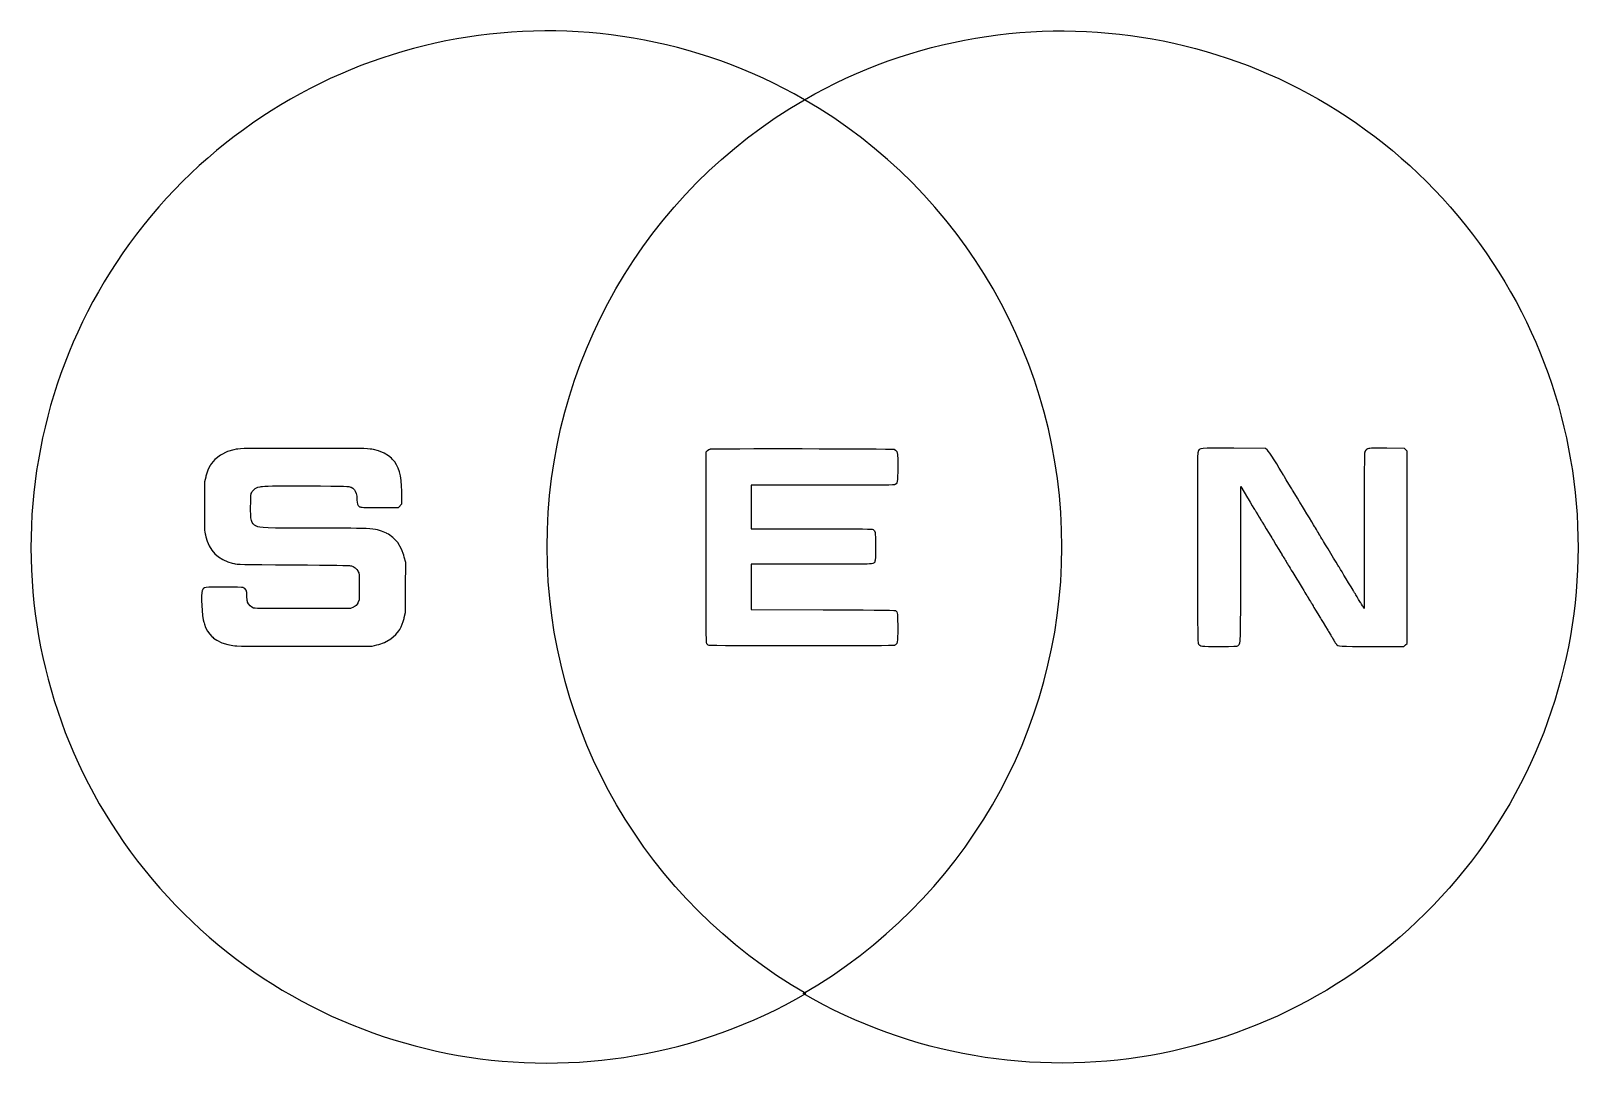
# Model space of a CAD drawing. Extents: x 0 to 31.2, y 60 to 80.8.
import ezdxf

# ---------------------------------------------------------------- set-up
doc = ezdxf.new("R2010")
doc.units = 0
doc.header["$MEASUREMENT"] = 0

msp = doc.modelspace()

# ---------------------------------------------------------------- linework, layer by layer
at = {"linetype": 'Continuous'}
for points in [[(15.63712, 79.45244, 1.73205219), (15.665, 61.42226, -0.57734981)], [(15.63712, 79.45244, -1.73205219), (15.60923, 61.42226, 0.57734981)]]:
    msp.add_lwpolyline(points, format="xyb", close=True, dxfattribs=at)
at = {"color": 7}
for points in [[(7.05072, 68.46371), (7.16357, 68.50532), (7.29275, 68.57574), (7.39697, 68.66331), (7.45796, 68.73861), (7.47353, 68.76633), (7.48112, 68.77989), (7.50293, 68.82107), (7.52453, 68.86985), (7.54383, 68.92703), (7.56087, 68.98693), (7.56625, 69.00694), (7.59332, 69.1059), (7.59332, 69.61111), (7.59435, 70.1163), (7.56625, 70.2236), (7.55556, 70.2655), (7.51064, 70.3876), (7.43485, 70.5201), (7.33697, 70.624), (7.24744, 70.686), (7.21522, 70.7017), (7.20546, 70.7064), (7.17611, 70.7205), (7.13986, 70.7369), (7.10449, 70.7511), (7.06787, 70.7633), (7.028, 70.7737), (6.98281, 70.7824), (6.93018, 70.7896), (6.86817, 70.7953), (6.79465, 70.7997), (6.70757, 70.8031), (6.60493, 70.8056), (6.48465, 70.8072), (6.34467, 70.8083), (6.18294, 70.8088), (5.9974, 70.809), (5.83886, 70.809), (5.78603, 70.809), (5.69922, 70.809), (5.43881, 70.8092), (5.16949, 70.8102), (4.96724, 70.8121), (4.82101, 70.8156), (4.72, 70.8209), (4.65321, 70.8284), (4.60975, 70.8385), (4.58615, 70.8479), (4.57872, 70.8517), (4.57004, 70.8561), (4.54531, 70.8717), (4.51882, 70.8956), (4.49858, 70.9261), (4.48394, 70.9656), (4.47412, 71.0167), (4.46853, 71.082), (4.46647, 71.1641), (4.46685, 71.24), (4.46729, 71.2653), (4.46772, 71.2966), (4.46972, 71.3905), (4.47364, 71.4639), (4.4809, 71.5054), (4.48964, 71.5279), (4.49333, 71.535), (4.49957, 71.5467), (4.52311, 71.5789), (4.56076, 71.6106), (4.61051, 71.6329), (4.65994, 71.6457), (4.67665, 71.6486), (4.68463, 71.65), (4.70882, 71.6528), (4.75424, 71.6561), (4.81814, 71.6586), (4.90593, 71.6604), (5.02285, 71.6614), (5.17421, 71.6618), (5.3654, 71.6617), (5.54258, 71.6613), (5.60167, 71.6611), (5.67008, 71.6609), (5.87554, 71.6601), (6.08274, 71.659), (6.23329, 71.6576), (6.33718, 71.6557), (6.4044, 71.6528), (6.44493, 71.6488), (6.46886, 71.6434), (6.48182, 71.6381), (6.48606, 71.6361), (6.49257, 71.633), (6.52599, 71.613), (6.55268, 71.5918), (6.55583, 71.5882), (6.56261, 71.581), (6.57807, 71.5544), (6.59554, 71.5074), (6.60693, 71.4516), (6.61106, 71.4064), (6.61106, 71.3913), (6.61106, 71.3772), (6.61372, 71.3348), (6.62244, 71.2932), (6.63824, 71.2636), (6.65539, 71.2473), (6.66206, 71.2434), (6.66471, 71.2419), (6.6735, 71.2382), (6.68978, 71.2341), (6.71414, 71.231), (6.74968, 71.2287), (6.79975, 71.2272), (6.86757, 71.2263), (6.95638, 71.2259), (7.04113, 71.2257), (7.06939, 71.2257), (7.44646, 71.2257), (7.51938, 71.2986), (7.51519, 71.5298), (7.51454, 71.5619), (7.51058, 71.6579), (7.50179, 71.7688), (7.48817, 71.8646), (7.46907, 71.948), (7.44385, 72.0211), (7.41178, 72.0864), (7.37224, 72.1462), (7.33713, 72.1893), (7.3246, 72.2028), (7.30729, 72.2215), (7.24843, 72.2708), (7.1575, 72.3247), (7.04725, 72.3669), (6.94694, 72.393), (6.91314, 72.3996), (6.90397, 72.4014), (6.87625, 72.4055), (6.82667, 72.4101), (6.75151, 72.4134), (6.63797, 72.4157), (6.47319, 72.4172), (6.24442, 72.418), (5.93869, 72.4183), (5.64214, 72.4184), (5.54335, 72.4184), (5.44422, 72.4184), (5.14703, 72.4183), (4.84093, 72.418), (4.61208, 72.4172), (4.4476, 72.4157), (4.33453, 72.4134), (4.25993, 72.4101), (4.21094, 72.4055), (4.1836, 72.4014), (4.17458, 72.3996), (4.13043, 72.3911), (4.00038, 72.3527), (3.85682, 72.2848), (3.743, 72.1955), (3.67535, 72.1142), (3.65793, 72.084), (3.64996, 72.0704), (3.62722, 72.0287), (3.60476, 71.9794), (3.58464, 71.9214), (3.56674, 71.8606), (3.56104, 71.8403), (3.53396, 71.7413), (3.53396, 71.2517), (3.53386, 71.2122), (3.53369, 71.0935), (3.53386, 70.9722), (3.53467, 70.8815), (3.5364, 70.8152), (3.53928, 70.7667), (3.54346, 70.7298), (3.54921, 70.6981), (3.55485, 70.6734), (3.55686, 70.6653), (3.56401, 70.6361), (3.59088, 70.5499), (3.63282, 70.4499), (3.68414, 70.3638), (3.74604, 70.2904), (3.81993, 70.2284), (3.90712, 70.1765), (4.0089, 70.1333), (4.0969, 70.1052), (4.12668, 70.0975), (4.13417, 70.0957), (4.1569, 70.0907), (4.1959, 70.0853), (4.25635, 70.0812), (4.35097, 70.0781), (4.4924, 70.0756), (4.69336, 70.0736), (4.96653, 70.0716), (5.23508, 70.07), (5.3246, 70.0694), (5.39686, 70.069), (5.61382, 70.0675), (5.85499, 70.0655), (6.0516, 70.0634), (6.20714, 70.0611), (6.32503, 70.0587), (6.40886, 70.056), (6.46203, 70.053), (6.48178, 70.0513), (6.48812, 70.0496), (6.50054, 70.0464), (6.53678, 70.0327), (6.57601, 70.0093), (6.60721, 69.97846), (6.62674, 69.94954), (6.63189, 69.93924), (6.63612, 69.93093), (6.64692, 69.90506), (6.65468, 69.86035), (6.6575, 69.77696), (6.65793, 69.66433), (6.65793, 69.62674), (6.65793, 69.36632), (6.62978, 69.30588), (6.62571, 69.29753), (6.61253, 69.27289), (6.59603, 69.25108), (6.57422, 69.2346), (6.54958, 69.22136), (6.54124, 69.21733), (6.48085, 69.18924), (5.52979, 69.18608), (5.4706, 69.18593), (5.29303, 69.1856), (5.09174, 69.18554), (4.92437, 69.18599), (4.78911, 69.1869), (4.68435, 69.18837), (4.60835, 69.19026), (4.55946, 69.19265), (4.54161, 69.19396), (4.53603, 69.19547), (4.52507, 69.19835), (4.49425, 69.21425), (4.45503, 69.24528), (4.42324, 69.28369), (4.40685, 69.31392), (4.40375, 69.32465), (4.40224, 69.33018), (4.39931, 69.34728), (4.39567, 69.37804), (4.39318, 69.41314), (4.39231, 69.43978), (4.39231, 69.44863), (4.39231, 69.46442), (4.38803, 69.51167), (4.37468, 69.55826), (4.3514, 69.59044), (4.32639, 69.60688), (4.31728, 69.61008), (4.31207, 69.61193), (4.28033, 69.61496), (4.20226, 69.61854), (4.08535, 69.62076), (3.97021, 69.62153), (3.93186, 69.62153), (3.89882, 69.62153), (3.79975, 69.62136), (3.69894, 69.62022), (3.62472, 69.61751), (3.57249, 69.61247), (3.53765, 69.60439), (3.51557, 69.59256), (3.50163, 69.57628), (3.49354, 69.56033), (3.49126, 69.55485), (3.48682, 69.54438), (3.48133, 69.50965), (3.4764, 69.43858), (3.47597, 69.34924), (3.47965, 69.24929), (3.48693, 69.14649), (3.4975, 69.0485), (3.51085, 68.96294), (3.52154, 68.91357), (3.52664, 68.89757), (3.5339, 68.875), (3.55968, 68.80832), (3.59733, 68.73481), (3.64339, 68.67111), (3.68625, 68.62522), (3.70167, 68.61111), (3.72092, 68.59326), (3.78618, 68.54775), (3.88911, 68.49696), (4.00922, 68.45925), (4.11111, 68.43918), (4.1454, 68.43506), (4.15582, 68.43375), (4.1881, 68.43321), (4.28114, 68.43158), (4.41868, 68.43024), (4.59483, 68.4291), (4.80388, 68.42828), (5.03982, 68.42779), (5.29693, 68.42763), (5.50125, 68.42774), (5.56939, 68.42779), (6.91835, 68.42985), (7.0121, 68.45383)], [(13.7149, 68.44185), (13.6952, 68.45231), (13.6764, 68.46892), (13.6736, 68.47254), (13.6725, 68.47385), (13.6699, 68.47792), (13.6667, 68.48568), (13.6638, 68.49864), (13.6615, 68.51964), (13.6594, 68.55154), (13.6578, 68.59711), (13.6564, 68.65918), (13.6553, 68.74056), (13.6545, 68.84407), (13.6538, 68.9726), (13.6533, 69.12885), (13.6531, 69.31575), (13.6528, 69.53603), (13.6527, 69.79258), (13.6527, 70.0882), (13.6527, 70.3413), (13.6527, 70.4257), (13.6527, 72.3517), (13.6788, 72.3757), (13.6824, 72.3791), (13.7067, 72.3949), (13.7326, 72.4059), (13.7371, 72.407), (13.7494, 72.4093), (13.7879, 72.409), (13.9114, 72.4105), (14.0969, 72.4118), (14.3342, 72.4128), (14.6129, 72.4134), (14.9226, 72.4136), (15.2528, 72.4136), (15.5933, 72.4134), (15.9335, 72.4128), (16.2632, 72.4119), (16.5719, 72.4108), (16.8492, 72.4094), (17.0849, 72.4079), (17.2682, 72.406), (17.3892, 72.404), (17.4264, 72.4049), (17.4371, 72.4018), (17.4437, 72.4), (17.4718, 72.3854), (17.4931, 72.3634), (17.4965, 72.358), (17.5, 72.3521), (17.5076, 72.3323), (17.5139, 72.2869), (17.5167, 72.1989), (17.5174, 72.0838), (17.5174, 72.0455), (17.5174, 72.0188), (17.5169, 71.9386), (17.5156, 71.8563), (17.5124, 71.7951), (17.5067, 71.7515), (17.4979, 71.7221), (17.4851, 71.7033), (17.4679, 71.6918), (17.4511, 71.6857), (17.4454, 71.684), (17.4394, 71.6825), (17.4138, 71.6818), (17.3375, 71.6798), (17.2172, 71.678), (17.0538, 71.6765), (16.8479, 71.6753), (16.6004, 71.6744), (16.3122, 71.6738), (16.066, 71.6736), (15.9839, 71.6736), (14.559, 71.6736), (14.559, 70.7986), (15.76, 70.7986), (15.8304, 70.7986), (16.0415, 70.7984), (16.2871, 70.7978), (16.4964, 70.7969), (16.6694, 70.7956), (16.8063, 70.794), (16.9068, 70.792), (16.9708, 70.7898), (16.9922, 70.789), (16.9985, 70.7872), (17.0042, 70.7857), (17.021, 70.7801), (17.0382, 70.7696), (17.0507, 70.7523), (17.0593, 70.7247), (17.0647, 70.6832), (17.0678, 70.6243), (17.0692, 70.5445), (17.0694, 70.4664), (17.0694, 70.4403), (17.0694, 70.4089), (17.0686, 70.3147), (17.0663, 70.2239), (17.0624, 70.1655), (17.0589, 70.1419), (17.0568, 70.1372), (17.0557, 70.1346), (17.0525, 70.1266), (17.0481, 70.1173), (17.0414, 70.1094), (17.0303, 70.1028), (17.0128, 70.0971), (16.9865, 70.0925), (16.9494, 70.0888), (16.8994, 70.0859), (16.8342, 70.0837), (16.7517, 70.0821), (16.6497, 70.081), (16.5261, 70.0803), (16.3788, 70.08), (16.2054, 70.0799), (16.0042, 70.0799), (15.8304, 70.0799), (15.7725, 70.0799), (14.559, 70.0799), (14.561, 69.62358), (14.5642, 69.1684), (16.0121, 69.16319), (16.0849, 69.16292), (16.3033, 69.16189), (16.5756, 69.16032), (16.8228, 69.15858), (17.039, 69.15668), (17.2182, 69.15474), (17.3546, 69.15267), (17.4419, 69.15061), (17.4725, 69.1499), (17.4746, 69.1486), (17.4814, 69.14415), (17.4965, 69.12278), (17.5096, 69.06842), (17.5157, 68.96642), (17.5174, 68.83979), (17.5174, 68.79758), (17.5174, 68.77219), (17.5169, 68.69601), (17.5156, 68.61719), (17.5125, 68.558), (17.5072, 68.51531), (17.4993, 68.48583), (17.4879, 68.46653), (17.4725, 68.45415), (17.4578, 68.44726), (17.4526, 68.44547), (17.4469, 68.44342), (17.4183, 68.44265), (17.331, 68.44021), (17.1887, 68.43832), (16.9894, 68.43679), (16.731, 68.43576), (16.4115, 68.43511), (16.0287, 68.4349), (15.6928, 68.435), (15.5808, 68.43506), (15.4883, 68.43517), (15.2108, 68.43554), (14.8649, 68.43619), (14.5503, 68.43696), (14.275, 68.43782), (14.0464, 68.43869), (13.8723, 68.43961), (13.7604, 68.44049), (13.7214, 68.44081), (13.7183, 68.44129)], [(24.3822, 68.44194), (24.3899, 68.44661), (24.3986, 68.45258), (24.406, 68.4611), (24.4124, 68.47487), (24.4176, 68.49681), (24.4221, 68.52968), (24.4256, 68.57628), (24.4283, 68.63954), (24.4304, 68.72217), (24.4319, 68.82704), (24.4329, 68.95692), (24.4335, 69.11475), (24.4339, 69.30317), (24.434, 69.52518), (24.434, 69.78347), (24.434, 70.0066), (24.434, 70.0809), (24.434, 71.6465), (24.5694, 71.4226), (24.5828, 71.4007), (24.6229, 71.3346), (24.6681, 71.2604), (24.7003, 71.2076), (24.7136, 71.1861), (24.7153, 71.184), (24.7235, 71.1707), (24.7481, 71.1304), (24.7813, 71.0756), (24.8083, 71.0307), (24.8207, 71.0101), (24.8225, 71.0069), (24.8235, 71.0049), (24.8338, 70.9867), (24.8478, 70.9643), (24.8507, 70.9601), (24.8535, 70.9557), (24.8696, 70.9296), (24.8847, 70.9046), (24.8871, 70.9007), (24.8892, 70.8968), (24.9068, 70.8673), (24.949, 70.7972), (25.0078, 70.7008), (25.0594, 70.6164), (25.0767, 70.5882), (25.0938, 70.5602), (25.1449, 70.4759), (25.2032, 70.3799), (25.2451, 70.3105), (25.2624, 70.2815), (25.2642, 70.2778), (25.2663, 70.2741), (25.2799, 70.2513), (25.294, 70.2283), (25.2964, 70.2247), (25.2988, 70.2208), (25.3064, 70.2082), (25.321, 70.1843), (25.3382, 70.1561), (25.3514, 70.1341), (25.3558, 70.1267), (25.361, 70.1181), (25.3765, 70.0922), (25.394, 70.0629), (25.411, 70.0346), (25.43, 70.0032), (25.4536, 69.96431), (25.4844, 69.91363), (25.5249, 69.847), (25.5644, 69.78185), (25.5776, 69.7601), (25.5911, 69.73807), (25.6317, 69.67199), (25.6732, 69.604), (25.7049, 69.55203), (25.7294, 69.51193), (25.749, 69.47954), (25.7663, 69.45074), (25.7836, 69.42133), (25.7988, 69.39572), (25.8038, 69.38715), (25.8081, 69.37983), (25.8214, 69.35786), (25.8385, 69.32975), (25.8531, 69.30615), (25.8607, 69.29394), (25.8631, 69.29025), (25.8654, 69.28635), (25.8797, 69.26281), (25.8933, 69.23981), (25.8954, 69.23611), (25.8972, 69.23247), (25.9112, 69.20861), (25.9443, 69.15321), (25.99, 69.07807), (26.03, 69.01297), (26.0433, 68.99132), (26.0565, 68.96951), (26.0963, 68.90403), (26.1421, 68.82844), (26.1761, 68.77268), (26.191, 68.74838), (26.1933, 68.74447), (26.1957, 68.74083), (26.2035, 68.72808), (26.2188, 68.70296), (26.2372, 68.67258), (26.2519, 68.64839), (26.2569, 68.64031), (26.2617, 68.63226), (26.2761, 68.60796), (26.2951, 68.57585), (26.3113, 68.5479), (26.3199, 68.53276), (26.3225, 68.52778), (26.3253, 68.52285), (26.3421, 68.49653), (26.3576, 68.47439), (26.36, 68.47151), (26.3635, 68.46739), (26.375, 68.45574), (26.395, 68.44385), (26.4283, 68.43533), (26.4833, 68.42964), (26.5682, 68.42617), (26.6913, 68.42437), (26.8608, 68.42372), (27.0289, 68.42361), (27.085, 68.42361), (27.7257, 68.42361), (27.7589, 68.45383), (27.7933, 68.48406), (27.7933, 72.3611), (27.7642, 72.3892), (27.7361, 72.4184), (27.3788, 72.4216), (27.351, 72.4217), (27.2679, 72.4222), (27.1821, 72.4223), (27.1175, 72.4219), (27.0707, 72.4206), (27.0378, 72.4185), (27.0151, 72.4153), (26.9992, 72.4107), (26.9892, 72.4065), (26.9861, 72.4048), (26.98, 72.4018), (26.9557, 72.3812), (26.9392, 72.3554), (26.9371, 72.3497), (26.9347, 72.3432), (26.9337, 72.3218), (26.9311, 72.2549), (26.929, 72.144), (26.9274, 71.9841), (26.9261, 71.77), (26.9251, 71.4968), (26.9247, 71.1594), (26.9246, 70.8544), (26.9246, 70.7528), (26.9236, 69.19026), (26.8954, 69.23714), (26.8913, 69.24365), (26.8707, 69.27647), (26.8553, 69.30203), (26.8537, 69.30485), (26.8508, 69.30903), (26.8385, 69.329), (26.8128, 69.37115), (26.7814, 69.42372), (26.7567, 69.46506), (26.7485, 69.47885), (26.7467, 69.48199), (26.7322, 69.50592), (26.7151, 69.53401), (26.7121, 69.53922), (26.6992, 69.56049), (26.6606, 69.62418), (26.6096, 69.70839), (26.5608, 69.78885), (26.5161, 69.86268), (26.4772, 69.92697), (26.446, 69.97874), (26.4239, 70.015), (26.4158, 70.0285), (26.4132, 70.033), (26.4085, 70.0405), (26.3949, 70.0629), (26.3582, 70.1234), (26.309, 70.2045), (26.2533, 70.2964), (26.1971, 70.3893), (26.1464, 70.4732), (26.1069, 70.5383), (26.0906, 70.5656), (26.085, 70.5747), (26.0821, 70.5794), (26.0724, 70.5955), (26.0533, 70.6269), (26.0307, 70.6648), (26.0128, 70.6948), (26.0069, 70.7049), (26.001, 70.715), (25.9831, 70.745), (25.9604, 70.7829), (25.9414, 70.8143), (25.9315, 70.8304), (25.9288, 70.8351), (25.9225, 70.8454), (25.9037, 70.8764), (25.8656, 70.9393), (25.8189, 71.0159), (25.7689, 71.0982), (25.7204, 71.1783), (25.6781, 71.248), (25.6469, 71.2995), (25.6356, 71.3184), (25.6319, 71.3247), (25.6297, 71.3283), (25.614, 71.3547), (25.5767, 71.4166), (25.5253, 71.5016), (25.4801, 71.576), (25.4653, 71.6007), (25.4501, 71.6253), (25.4053, 71.699), (25.3544, 71.7833), (25.3176, 71.8445), (25.3024, 71.8702), (25.3006, 71.8736), (25.2907, 71.8913), (25.2601, 71.944), (25.2131, 72.0228), (25.1622, 72.105), (25.1113, 72.1855), (25.0633, 72.259), (25.0217, 72.3205), (24.9896, 72.365), (24.976, 72.3827), (24.9704, 72.3872), (24.9318, 72.4184), (24.2975, 72.4216), (24.2383, 72.4218), (24.061, 72.4226), (23.8851, 72.4226), (23.7604, 72.4207), (23.6774, 72.4158), (23.6268, 72.4071), (23.599, 72.3934), (23.5847, 72.3739), (23.5771, 72.3542), (23.5746, 72.3475), (23.5738, 72.3453), (23.5719, 72.338), (23.5697, 72.3227), (23.5678, 72.2998), (23.566, 72.2673), (23.5646, 72.2231), (23.5633, 72.1653), (23.5624, 72.0919), (23.5615, 72.001), (23.561, 71.8905), (23.5606, 71.7585), (23.5603, 71.6029), (23.5603, 71.4218), (23.5603, 71.2133), (23.5604, 70.9752), (23.5607, 70.7057), (23.561, 70.4785), (23.561, 70.4028), (23.5611, 70.3238), (23.5615, 70.0869), (23.5621, 69.80783), (23.5626, 69.56337), (23.5632, 69.35113), (23.5639, 69.16883), (23.5646, 69.01417), (23.5654, 68.88476), (23.5664, 68.77832), (23.5675, 68.69254), (23.5687, 68.62517), (23.5703, 68.57374), (23.5719, 68.53603), (23.574, 68.50965), (23.5763, 68.4924), (23.5789, 68.48182), (23.5808, 68.47711), (23.5818, 68.47569), (23.5849, 68.4714), (23.5949, 68.45888), (23.6099, 68.44618), (23.6312, 68.43707), (23.664, 68.43093), (23.7128, 68.42708), (23.7821, 68.42503), (23.8768, 68.4241), (23.9704, 68.42372), (24.0017, 68.42361), (24.0479, 68.42361), (24.1867, 68.42421), (24.2978, 68.42649), (24.3553, 68.43153), (24.3747, 68.43664), (24.3797, 68.44026)]]:
    msp.add_lwpolyline(points, close=True, dxfattribs=at)

doc.saveas('drawing.dxf')
